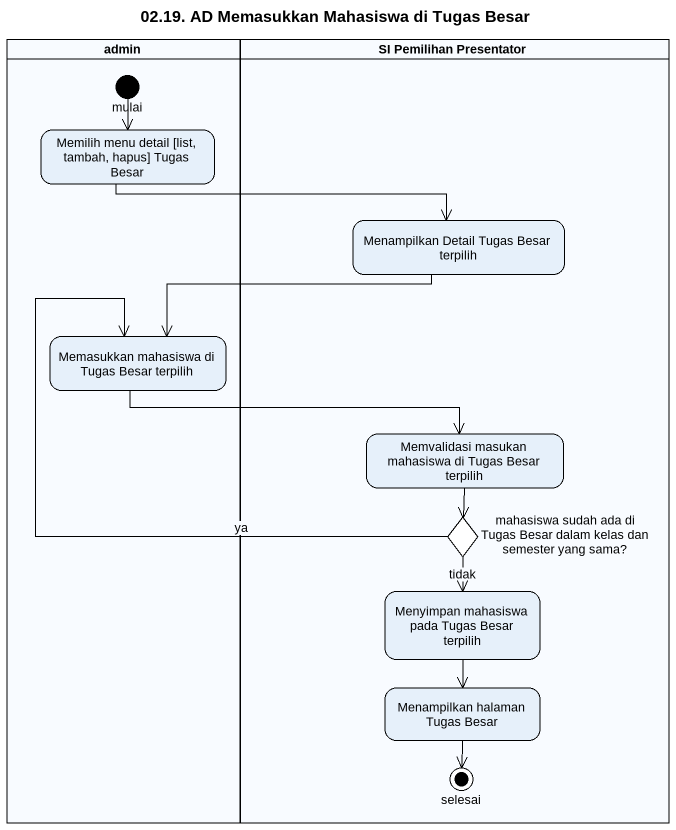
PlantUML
@startuml
title 02.19. AD Memasukkan Mahasiswa di Tugas Besar
hide empty description
state admin <<partition>> {
  state mulai <<start>>
  state "Memilih menu detail [list, tambah, hapus] Tugas Besar" as Memilih_menu_detail_list
  state "Memasukkan mahasiswa di Tugas Besar terpilih" as Memasukkan_mahasiswa_di
}
state "SI Pemilihan Presentator" as SI_Pemilihan_Presentator <<partition>> {
  state "Menampilkan Detail Tugas Besar terpilih" as Menampilkan_Detail_Tugas
  state "Memvalidasi masukan mahasiswa di Tugas Besar terpilih" as Memvalidasi_masukan
  state "mahasiswa sudah ada di Tugas Besar dalam kelas dan semester yang sama?" as mahasiswa_sudah_ada_di <<choice>>
  state "Menyimpan mahasiswa pada Tugas Besar terpilih" as Menyimpan_mahasiswa_pada
  state "Menampilkan halaman Tugas Besar" as Menampilkan_halaman_Tugas
  state selesai <<end>>
}
mulai --> Memilih_menu_detail_list
Memilih_menu_detail_list -right-> Menampilkan_Detail_Tugas
Menampilkan_Detail_Tugas -left-> Memasukkan_mahasiswa_di
Memasukkan_mahasiswa_di -right-> Memvalidasi_masukan
Memvalidasi_masukan --> mahasiswa_sudah_ada_di
mahasiswa_sudah_ada_di -left-> Memasukkan_mahasiswa_di : ya
mahasiswa_sudah_ada_di --> Menyimpan_mahasiswa_pada : tidak
Menyimpan_mahasiswa_pada --> Menampilkan_halaman_Tugas
Menampilkan_halaman_Tugas --> selesai
@enduml
